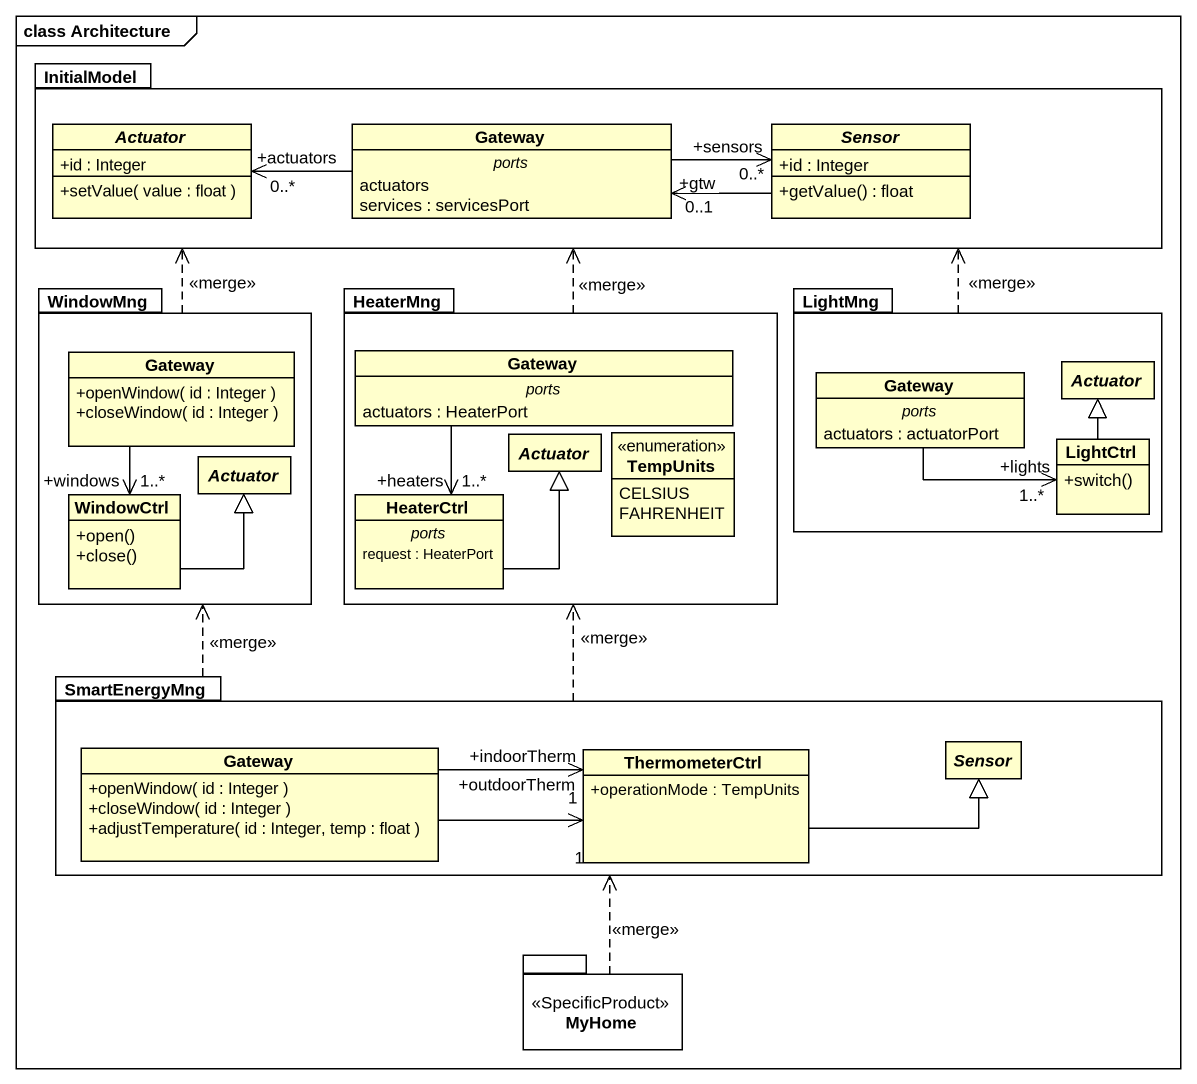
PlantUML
@startuml
mainframe class Architecture
hide circle
hide empty members
skinparam classAttributeIconSize 0
package InitialModel #FFFFFF {
  abstract class Actuator {
    +id : Integer
    +setValue( value : float )
  }
  class Gateway {
    -- ports --
    actuators
    services : servicesPort
  }
  abstract class Sensor {
    +id : Integer
    +getValue() : float
  }
}
package WindowMng #FFFFFF {
  class "Gateway" as Gateway_2 {
    +openWindow( id : Integer )
    +closeWindow( id : Integer )
  }
  abstract class "Actuator" as Actuator_3
  class WindowCtrl {
    +open()
    +close()
  }
}
package HeaterMng #FFFFFF {
  class "Gateway" as Gateway_3 {
    -- ports --
    actuators : HeaterPort
  }
  abstract class "Actuator" as Actuator_4
  enum TempUnits {
    CELSIUS
    FAHRENHEIT
  }
  class HeaterCtrl {
    -- ports --
    request : HeaterPort
  }
}
package LightMng #FFFFFF {
  class "Gateway" as Gateway_4 {
    -- ports --
    actuators : actuatorPort
  }
  abstract class "Actuator" as Actuator_2
  class LightCtrl {
    +switch()
  }
}
package SmartEnergyMng #FFFFFF {
  class "Gateway" as Gateway_5 {
    +openWindow( id : Integer )
    +closeWindow( id : Integer )
    +adjustTemperature( id : Integer, temp : float )
  }
  class ThermometerCtrl {
    +operationMode : TempUnits
  }
  abstract class "Sensor" as Sensor_2
}
package MyHome <<SpecificProduct>> #FFFFFF {
}
Gateway -left-> "+actuators\n0..*" Actuator
Gateway -right-> "+sensors\n0..*" Sensor
Sensor -left-> "+gtw\n0..1" Gateway
WindowMng .up.> InitialModel : <<merge>>
HeaterMng .up.> InitialModel : <<merge>>
LightMng .up.> InitialModel : <<merge>>
Gateway_2 --> "+windows\n1..*" WindowCtrl
Gateway_3 --> "+heaters\n1..*" HeaterCtrl
Gateway_4 -right-> "+lights\n1..*" LightCtrl
LightCtrl -up-|> Actuator_2
WindowCtrl -right-|> Actuator_3
HeaterCtrl -up-|> Actuator_4
SmartEnergyMng .up.> WindowMng : <<merge>>
SmartEnergyMng .up.> HeaterMng : <<merge>>
Gateway_5 -right-> "+indoorTherm\n1" ThermometerCtrl
Gateway_5 -right-> "+outdoorTherm\n1" ThermometerCtrl
ThermometerCtrl -right-|> Sensor_2
MyHome .up.> SmartEnergyMng : <<merge>>
@enduml
